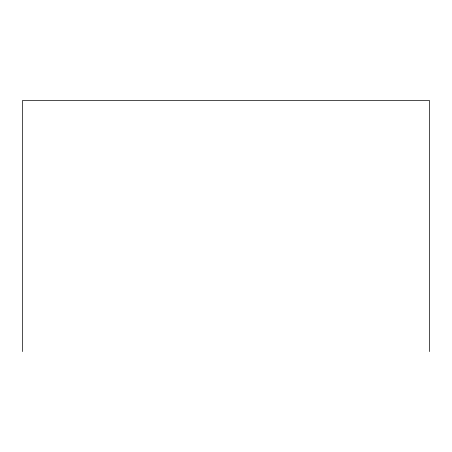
<?xml version="1.0" encoding="UTF-8"?>
<svg xmlns="http://www.w3.org/2000/svg" width="452" height="452" viewBox="0 0 452 452"><rect width="100%" height="100%" fill="white"/><g stroke="black" fill="none" stroke-linecap="round" stroke-linejoin="round"><path stroke-width="0.68" d="M429.4 351.588L429.4 100.412L22.6 100.412L22.6 351.588"/></g></svg>
